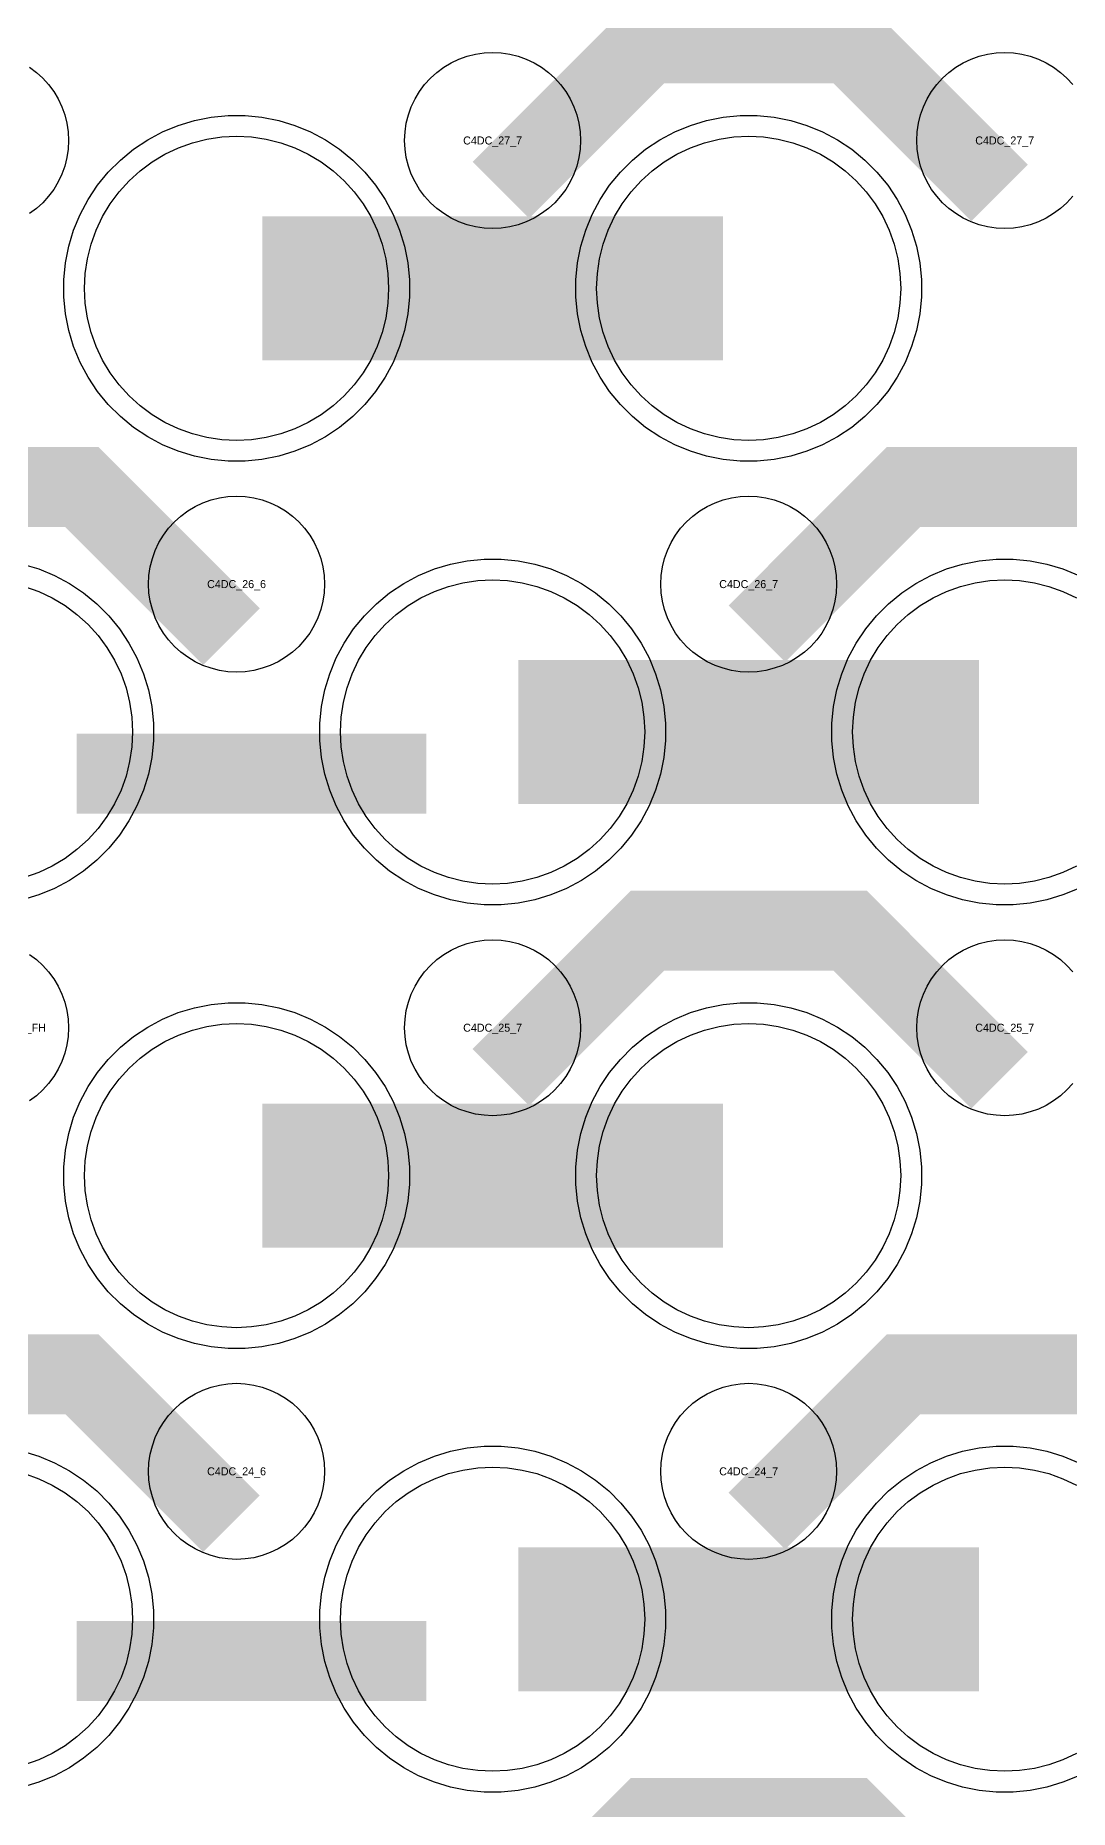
# Model space of a CAD drawing. Extents: x -11880 to 11880, y -14992 to 14992.
# Drawn here: x -9903 to -9580, y -11573 to -11019 of the extents above; entities that cross this region are included whole.
import ezdxf
from ezdxf.enums import TextEntityAlignment as Align

# ---------------------------------------------------------------- set-up
doc = ezdxf.new("R2010")
doc.units = 0
doc.header["$MEASUREMENT"] = 0
for name, color, linetype in [('GDS_775_DT_237', 138, 'CONTINUOUS'), ('RDL1_FS', 34, 'CONTINUOUS'), ('RDL_BS', 160, 'CONTINUOUS')]:
    doc.layers.add(name, color=color, linetype=linetype)

msp = doc.modelspace()

# ---------------------------------------------------------------- linework, layer by layer
at = {"layer": 'RDL1_FS'}
for points in [[(-9840, -11145.844), (-9844.657, -11145.615), (-9849.268, -11144.931), (-9853.791, -11143.799), (-9858.181, -11142.227), (-9862.395, -11140.235), (-9866.395, -11137.837), (-9870.14, -11135.059), (-9873.594, -11131.929), (-9876.724, -11128.475), (-9879.502, -11124.73), (-9881.9, -11120.73), (-9883.892, -11116.516), (-9885.464, -11112.126), (-9886.596, -11107.603), (-9887.28, -11102.992), (-9887.509, -11098.335), (-9887.28, -11093.678), (-9886.596, -11089.067), (-9885.464, -11084.544), (-9883.892, -11080.154), (-9881.9, -11075.94), (-9879.502, -11071.94), (-9876.724, -11068.195), (-9873.594, -11064.741), (-9870.14, -11061.611), (-9866.395, -11058.833), (-9862.395, -11056.435), (-9858.181, -11054.443), (-9853.791, -11052.871), (-9849.268, -11051.739), (-9844.657, -11051.055), (-9840, -11050.826), (-9835.343, -11051.055), (-9830.732, -11051.739), (-9826.209, -11052.871), (-9821.819, -11054.443), (-9817.605, -11056.435), (-9813.605, -11058.833), (-9809.86, -11061.611), (-9806.406, -11064.741), (-9803.276, -11068.195), (-9800.498, -11071.94), (-9798.1, -11075.94), (-9796.108, -11080.154), (-9794.536, -11084.544), (-9793.404, -11089.067), (-9792.72, -11093.678), (-9792.491, -11098.335), (-9792.72, -11102.992), (-9793.404, -11107.603), (-9794.536, -11112.126), (-9796.108, -11116.516), (-9798.1, -11120.73), (-9800.498, -11124.73), (-9803.276, -11128.475), (-9806.406, -11131.929), (-9809.86, -11135.059), (-9813.605, -11137.837), (-9817.605, -11140.235), (-9821.819, -11142.227), (-9826.209, -11143.799), (-9830.732, -11144.931), (-9835.343, -11145.615)], [(-9680, -11145.844), (-9684.657, -11145.615), (-9689.268, -11144.931), (-9693.791, -11143.799), (-9698.181, -11142.227), (-9702.395, -11140.235), (-9706.395, -11137.837), (-9710.14, -11135.059), (-9713.594, -11131.929), (-9716.724, -11128.475), (-9719.502, -11124.73), (-9721.9, -11120.73), (-9723.892, -11116.516), (-9725.464, -11112.126), (-9726.596, -11107.603), (-9727.28, -11102.992), (-9727.509, -11098.335), (-9727.28, -11093.678), (-9726.596, -11089.067), (-9725.464, -11084.544), (-9723.892, -11080.154), (-9721.9, -11075.94), (-9719.502, -11071.94), (-9716.724, -11068.195), (-9713.594, -11064.741), (-9710.14, -11061.611), (-9706.395, -11058.833), (-9702.395, -11056.435), (-9698.181, -11054.443), (-9693.791, -11052.871), (-9689.268, -11051.739), (-9684.657, -11051.055), (-9680, -11050.826), (-9675.343, -11051.055), (-9670.732, -11051.739), (-9666.209, -11052.871), (-9661.819, -11054.443), (-9657.605, -11056.435), (-9653.605, -11058.833), (-9649.86, -11061.611), (-9646.406, -11064.741), (-9643.276, -11068.195), (-9640.498, -11071.94), (-9638.1, -11075.94), (-9636.108, -11080.154), (-9634.536, -11084.544), (-9633.404, -11089.067), (-9632.72, -11093.678), (-9632.491, -11098.335), (-9632.72, -11102.992), (-9633.404, -11107.603), (-9634.536, -11112.126), (-9636.108, -11116.516), (-9638.1, -11120.73), (-9640.498, -11124.73), (-9643.276, -11128.475), (-9646.406, -11131.929), (-9649.86, -11135.059), (-9653.605, -11137.837), (-9657.605, -11140.235), (-9661.819, -11142.227), (-9666.209, -11143.799), (-9670.732, -11144.931), (-9675.343, -11145.615)], [(-9760, -11284.409), (-9764.657, -11284.18), (-9769.268, -11283.496), (-9773.791, -11282.364), (-9778.181, -11280.792), (-9782.395, -11278.8), (-9786.395, -11276.402), (-9790.14, -11273.624), (-9793.594, -11270.494), (-9796.724, -11267.04), (-9799.502, -11263.295), (-9801.9, -11259.295), (-9803.892, -11255.081), (-9805.464, -11250.691), (-9806.596, -11246.168), (-9807.28, -11241.557), (-9807.509, -11236.9), (-9807.28, -11232.243), (-9806.596, -11227.632), (-9805.464, -11223.109), (-9803.892, -11218.719), (-9801.9, -11214.505), (-9799.502, -11210.505), (-9796.724, -11206.76), (-9793.594, -11203.306), (-9790.14, -11200.176), (-9786.395, -11197.398), (-9782.395, -11195), (-9778.181, -11193.008), (-9773.791, -11191.436), (-9769.268, -11190.304), (-9764.657, -11189.62), (-9760, -11189.391), (-9755.343, -11189.62), (-9750.732, -11190.304), (-9746.209, -11191.436), (-9741.819, -11193.008), (-9737.605, -11195), (-9733.605, -11197.398), (-9729.86, -11200.176), (-9726.406, -11203.306), (-9723.276, -11206.76), (-9720.498, -11210.505), (-9718.1, -11214.505), (-9716.108, -11218.719), (-9714.536, -11223.109), (-9713.404, -11227.632), (-9712.72, -11232.243), (-9712.491, -11236.9), (-9712.72, -11241.557), (-9713.404, -11246.168), (-9714.536, -11250.691), (-9716.108, -11255.081), (-9718.1, -11259.295), (-9720.498, -11263.295), (-9723.276, -11267.04), (-9726.406, -11270.494), (-9729.86, -11273.624), (-9733.605, -11276.402), (-9737.605, -11278.8), (-9741.819, -11280.792), (-9746.209, -11282.364), (-9750.732, -11283.496), (-9755.343, -11284.18)], [(-9840, -11422.969), (-9844.657, -11422.74), (-9849.268, -11422.056), (-9853.791, -11420.924), (-9858.181, -11419.352), (-9862.395, -11417.36), (-9866.395, -11414.962), (-9870.14, -11412.184), (-9873.594, -11409.054), (-9876.724, -11405.6), (-9879.502, -11401.855), (-9881.9, -11397.855), (-9883.892, -11393.641), (-9885.464, -11389.251), (-9886.596, -11384.728), (-9887.28, -11380.117), (-9887.509, -11375.46), (-9887.28, -11370.803), (-9886.596, -11366.192), (-9885.464, -11361.669), (-9883.892, -11357.279), (-9881.9, -11353.065), (-9879.502, -11349.065), (-9876.724, -11345.32), (-9873.594, -11341.866), (-9870.14, -11338.736), (-9866.395, -11335.958), (-9862.395, -11333.56), (-9858.181, -11331.568), (-9853.791, -11329.996), (-9849.268, -11328.864), (-9844.657, -11328.18), (-9840, -11327.951), (-9835.343, -11328.18), (-9830.732, -11328.864), (-9826.209, -11329.996), (-9821.819, -11331.568), (-9817.605, -11333.56), (-9813.605, -11335.958), (-9809.86, -11338.736), (-9806.406, -11341.866), (-9803.276, -11345.32), (-9800.498, -11349.065), (-9798.1, -11353.065), (-9796.108, -11357.279), (-9794.536, -11361.669), (-9793.404, -11366.192), (-9792.72, -11370.803), (-9792.491, -11375.46), (-9792.72, -11380.117), (-9793.404, -11384.728), (-9794.536, -11389.251), (-9796.108, -11393.641), (-9798.1, -11397.855), (-9800.498, -11401.855), (-9803.276, -11405.6), (-9806.406, -11409.054), (-9809.86, -11412.184), (-9813.605, -11414.962), (-9817.605, -11417.36), (-9821.819, -11419.352), (-9826.209, -11420.924), (-9830.732, -11422.056), (-9835.343, -11422.74)], [(-9680, -11422.969), (-9684.657, -11422.74), (-9689.268, -11422.056), (-9693.791, -11420.924), (-9698.181, -11419.352), (-9702.395, -11417.36), (-9706.395, -11414.962), (-9710.14, -11412.184), (-9713.594, -11409.054), (-9716.724, -11405.6), (-9719.502, -11401.855), (-9721.9, -11397.855), (-9723.892, -11393.641), (-9725.464, -11389.251), (-9726.596, -11384.728), (-9727.28, -11380.117), (-9727.509, -11375.46), (-9727.28, -11370.803), (-9726.596, -11366.192), (-9725.464, -11361.669), (-9723.892, -11357.279), (-9721.9, -11353.065), (-9719.502, -11349.065), (-9716.724, -11345.32), (-9713.594, -11341.866), (-9710.14, -11338.736), (-9706.395, -11335.958), (-9702.395, -11333.56), (-9698.181, -11331.568), (-9693.791, -11329.996), (-9689.268, -11328.864), (-9684.657, -11328.18), (-9680, -11327.951), (-9675.343, -11328.18), (-9670.732, -11328.864), (-9666.209, -11329.996), (-9661.819, -11331.568), (-9657.605, -11333.56), (-9653.605, -11335.958), (-9649.86, -11338.736), (-9646.406, -11341.866), (-9643.276, -11345.32), (-9640.498, -11349.065), (-9638.1, -11353.065), (-9636.108, -11357.279), (-9634.536, -11361.669), (-9633.404, -11366.192), (-9632.72, -11370.803), (-9632.491, -11375.46), (-9632.72, -11380.117), (-9633.404, -11384.728), (-9634.536, -11389.251), (-9636.108, -11393.641), (-9638.1, -11397.855), (-9640.498, -11401.855), (-9643.276, -11405.6), (-9646.406, -11409.054), (-9649.86, -11412.184), (-9653.605, -11414.962), (-9657.605, -11417.36), (-9661.819, -11419.352), (-9666.209, -11420.924), (-9670.732, -11422.056), (-9675.343, -11422.74)], [(-9760, -11561.534), (-9764.657, -11561.305), (-9769.268, -11560.621), (-9773.791, -11559.489), (-9778.181, -11557.917), (-9782.395, -11555.925), (-9786.395, -11553.527), (-9790.14, -11550.749), (-9793.594, -11547.619), (-9796.724, -11544.165), (-9799.502, -11540.42), (-9801.9, -11536.42), (-9803.892, -11532.206), (-9805.464, -11527.816), (-9806.596, -11523.293), (-9807.28, -11518.682), (-9807.509, -11514.025), (-9807.28, -11509.368), (-9806.596, -11504.757), (-9805.464, -11500.234), (-9803.892, -11495.844), (-9801.9, -11491.63), (-9799.502, -11487.63), (-9796.724, -11483.885), (-9793.594, -11480.431), (-9790.14, -11477.301), (-9786.395, -11474.523), (-9782.395, -11472.125), (-9778.181, -11470.133), (-9773.791, -11468.561), (-9769.268, -11467.429), (-9764.657, -11466.745), (-9760, -11466.516), (-9755.343, -11466.745), (-9750.732, -11467.429), (-9746.209, -11468.561), (-9741.819, -11470.133), (-9737.605, -11472.125), (-9733.605, -11474.523), (-9729.86, -11477.301), (-9726.406, -11480.431), (-9723.276, -11483.885), (-9720.498, -11487.63), (-9718.1, -11491.63), (-9716.108, -11495.844), (-9714.536, -11500.234), (-9713.404, -11504.757), (-9712.72, -11509.368), (-9712.491, -11514.025), (-9712.72, -11518.682), (-9713.404, -11523.293), (-9714.536, -11527.816), (-9716.108, -11532.206), (-9718.1, -11536.42), (-9720.498, -11540.42), (-9723.276, -11544.165), (-9726.406, -11547.619), (-9729.86, -11550.749), (-9733.605, -11553.527), (-9737.605, -11555.925), (-9741.819, -11557.917), (-9746.209, -11559.489), (-9750.732, -11560.621), (-9755.343, -11561.305)]]:
    msp.add_lwpolyline(points, close=True, dxfattribs=at)
for points in [[(-9831.998, -11098.335, 45, 45, 0), (-9759.998, -11098.335, 45, 45, 0)], [(-9759.998, -11098.335, 45, 45, 0), (-9687.998, -11098.335, 45, 45, 0)], [(-9751.998, -11236.9, 45, 45, 0), (-9679.998, -11236.9, 45, 45, 0)], [(-9679.998, -11236.9, 45, 45, 0), (-9607.998, -11236.9, 45, 45, 0)], [(-9831.998, -11375.46, 45, 45, 0), (-9759.998, -11375.46, 45, 45, 0)], [(-9759.998, -11375.46, 45, 45, 0), (-9687.998, -11375.46, 45, 45, 0)], [(-9751.998, -11514.025, 45, 45, 0), (-9679.998, -11514.025, 45, 45, 0)], [(-9679.998, -11514.025, 45, 45, 0), (-9607.998, -11514.025, 45, 45, 0)]]:
    msp.add_lwpolyline(points, format="xyseb", dxfattribs=at)
for points in [[(-9906.209, -11191.436), (-9901.819, -11193.008), (-9897.605, -11195), (-9893.605, -11197.398), (-9889.86, -11200.176), (-9886.406, -11203.306), (-9883.276, -11206.76), (-9880.498, -11210.505), (-9878.1, -11214.505), (-9876.108, -11218.719), (-9874.536, -11223.109), (-9873.404, -11227.632), (-9872.72, -11232.243), (-9872.491, -11236.9), (-9872.72, -11241.557), (-9873.404, -11246.168), (-9874.536, -11250.691), (-9876.108, -11255.081), (-9878.1, -11259.295), (-9880.498, -11263.295), (-9883.276, -11267.04), (-9886.406, -11270.494), (-9889.86, -11273.624), (-9893.605, -11276.402), (-9897.605, -11278.8), (-9901.819, -11280.792), (-9906.209, -11282.364)], [(-9577.605, -11278.8), (-9581.819, -11280.792), (-9586.209, -11282.364), (-9590.732, -11283.496), (-9595.343, -11284.18), (-9600, -11284.409), (-9604.657, -11284.18), (-9609.268, -11283.496), (-9613.791, -11282.364), (-9618.181, -11280.792), (-9622.395, -11278.8), (-9626.395, -11276.402), (-9630.14, -11273.624), (-9633.594, -11270.494), (-9636.724, -11267.04), (-9639.502, -11263.295), (-9641.9, -11259.295), (-9643.892, -11255.081), (-9645.464, -11250.691), (-9646.596, -11246.168), (-9647.28, -11241.557), (-9647.509, -11236.9), (-9647.28, -11232.243), (-9646.596, -11227.632), (-9645.464, -11223.109), (-9643.892, -11218.719), (-9641.9, -11214.505), (-9639.502, -11210.505), (-9636.724, -11206.76), (-9633.594, -11203.306), (-9630.14, -11200.176), (-9626.395, -11197.398), (-9622.395, -11195), (-9618.181, -11193.008), (-9613.791, -11191.436), (-9609.268, -11190.304), (-9604.657, -11189.62), (-9600, -11189.391), (-9595.343, -11189.62), (-9590.732, -11190.304), (-9586.209, -11191.436), (-9581.819, -11193.008), (-9577.605, -11195)], [(-9906.209, -11468.561), (-9901.819, -11470.133), (-9897.605, -11472.125), (-9893.605, -11474.523), (-9889.86, -11477.301), (-9886.406, -11480.431), (-9883.276, -11483.885), (-9880.498, -11487.63), (-9878.1, -11491.63), (-9876.108, -11495.844), (-9874.536, -11500.234), (-9873.404, -11504.757), (-9872.72, -11509.368), (-9872.491, -11514.025), (-9872.72, -11518.682), (-9873.404, -11523.293), (-9874.536, -11527.816), (-9876.108, -11532.206), (-9878.1, -11536.42), (-9880.498, -11540.42), (-9883.276, -11544.165), (-9886.406, -11547.619), (-9889.86, -11550.749), (-9893.605, -11553.527), (-9897.605, -11555.925), (-9901.819, -11557.917), (-9906.209, -11559.489)], [(-9577.605, -11555.925), (-9581.819, -11557.917), (-9586.209, -11559.489), (-9590.732, -11560.621), (-9595.343, -11561.305), (-9600, -11561.534), (-9604.657, -11561.305), (-9609.268, -11560.621), (-9613.791, -11559.489), (-9618.181, -11557.917), (-9622.395, -11555.925), (-9626.395, -11553.527), (-9630.14, -11550.749), (-9633.594, -11547.619), (-9636.724, -11544.165), (-9639.502, -11540.42), (-9641.9, -11536.42), (-9643.892, -11532.206), (-9645.464, -11527.816), (-9646.596, -11523.293), (-9647.28, -11518.682), (-9647.509, -11514.025), (-9647.28, -11509.368), (-9646.596, -11504.757), (-9645.464, -11500.234), (-9643.892, -11495.844), (-9641.9, -11491.63), (-9639.502, -11487.63), (-9636.724, -11483.885), (-9633.594, -11480.431), (-9630.14, -11477.301), (-9626.395, -11474.523), (-9622.395, -11472.125), (-9618.181, -11470.133), (-9613.791, -11468.561), (-9609.268, -11467.429), (-9604.657, -11466.745), (-9600, -11466.516), (-9595.343, -11466.745), (-9590.732, -11467.429), (-9586.209, -11468.561), (-9581.819, -11470.133), (-9577.605, -11472.125)]]:
    msp.add_lwpolyline(points, dxfattribs=at)
at = {"layer": 'RDL_BS'}
for points in [[(-9757.438, -11067.649, 25, 25, 0), (-9711.623, -11021.834, 25, 25, 0), (-9678.07, -11021.834, 25, 25, 0)], [(-9601.599, -11068.548, 25, 25, 0), (-9648.313, -11021.834, 25, 25, 0), (-9678.071, -11021.834, 25, 25, 0)], [(-9841.599, -11207.113, 25, 25, 0), (-9888.313, -11160.399, 25, 25, 0), (-9918.071, -11160.399, 25, 25, 0)], [(-9677.438, -11206.214, 25, 25, 0), (-9631.623, -11160.399, 25, 25, 0), (-9598.07, -11160.399, 25, 25, 0)], [(-9521.599, -11207.113, 25, 25, 0), (-9568.313, -11160.399, 25, 25, 0), (-9598.071, -11160.399, 25, 25, 0)], [(-9889.984, -11249.913, 25, 25, 0), (-9780.719, -11249.913, 25, 25, 0)], [(-9757.438, -11344.774, 25, 25, 0), (-9711.623, -11298.959, 25, 25, 0), (-9678.07, -11298.959, 25, 25, 0)], [(-9601.599, -11345.673, 25, 25, 0), (-9648.313, -11298.959, 25, 25, 0), (-9678.071, -11298.959, 25, 25, 0)], [(-9841.599, -11484.238, 25, 25, 0), (-9888.313, -11437.524, 25, 25, 0), (-9918.071, -11437.524, 25, 25, 0)], [(-9677.438, -11483.339, 25, 25, 0), (-9631.623, -11437.524, 25, 25, 0), (-9598.07, -11437.524, 25, 25, 0)], [(-9521.599, -11484.238, 25, 25, 0), (-9568.313, -11437.524, 25, 25, 0), (-9598.071, -11437.524, 25, 25, 0)], [(-9889.984, -11527.038, 25, 25, 0), (-9780.719, -11527.038, 25, 25, 0)], [(-9757.438, -11621.904, 25, 25, 0), (-9711.623, -11576.089, 25, 25, 0), (-9678.07, -11576.089, 25, 25, 0)], [(-9601.599, -11622.803, 25, 25, 0), (-9648.313, -11576.089, 25, 25, 0), (-9678.071, -11576.089, 25, 25, 0)]]:
    msp.add_lwpolyline(points, format="xyseb", dxfattribs=at)
for points in [[(-9760, -11079.641), (-9762.693, -11079.509), (-9765.365, -11079.113), (-9767.984, -11078.456), (-9770.519, -11077.549), (-9772.956, -11076.397), (-9775.28, -11075.004), (-9777.443, -11073.401), (-9779.442, -11071.589), (-9781.254, -11069.59), (-9782.857, -11067.427), (-9784.25, -11065.103), (-9785.402, -11062.666), (-9786.309, -11060.131), (-9786.966, -11057.512), (-9787.362, -11054.84), (-9787.494, -11052.147), (-9787.362, -11049.454), (-9786.966, -11046.782), (-9786.309, -11044.163), (-9785.402, -11041.628), (-9784.25, -11039.191), (-9782.857, -11036.867), (-9781.254, -11034.704), (-9779.442, -11032.705), (-9777.443, -11030.893), (-9775.28, -11029.29), (-9772.956, -11027.897), (-9770.519, -11026.745), (-9767.984, -11025.838), (-9765.365, -11025.181), (-9762.693, -11024.785), (-9760, -11024.653), (-9757.307, -11024.785), (-9754.635, -11025.181), (-9752.016, -11025.838), (-9749.481, -11026.745), (-9747.044, -11027.897), (-9744.72, -11029.29), (-9742.557, -11030.893), (-9740.558, -11032.705), (-9738.746, -11034.704), (-9737.143, -11036.867), (-9735.75, -11039.191), (-9734.598, -11041.628), (-9733.691, -11044.163), (-9733.034, -11046.782), (-9732.638, -11049.454), (-9732.506, -11052.147), (-9732.638, -11054.84), (-9733.034, -11057.512), (-9733.691, -11060.131), (-9734.598, -11062.666), (-9735.75, -11065.103), (-9737.143, -11067.427), (-9738.746, -11069.59), (-9740.558, -11071.589), (-9742.557, -11073.401), (-9744.72, -11075.004), (-9747.044, -11076.397), (-9749.481, -11077.549), (-9752.016, -11078.456), (-9754.635, -11079.113), (-9757.307, -11079.509)], [(-9842.644, -11152.335), (-9847.938, -11151.818), (-9853.165, -11150.772), (-9858.205, -11149.241), (-9863.115, -11147.21), (-9867.777, -11144.718), (-9872.191, -11141.771), (-9876.292, -11138.409), (-9880.074, -11134.627), (-9883.436, -11130.526), (-9886.383, -11126.112), (-9888.875, -11121.45), (-9890.906, -11116.54), (-9892.437, -11111.5), (-9893.483, -11106.273), (-9894, -11100.979), (-9894, -11095.691), (-9893.483, -11090.397), (-9892.437, -11085.17), (-9890.906, -11080.13), (-9888.875, -11075.22), (-9886.383, -11070.558), (-9883.436, -11066.144), (-9880.074, -11062.043), (-9876.292, -11058.261), (-9872.191, -11054.899), (-9867.777, -11051.952), (-9863.115, -11049.46), (-9858.205, -11047.429), (-9853.165, -11045.898), (-9847.938, -11044.852), (-9842.644, -11044.335), (-9837.356, -11044.335), (-9832.062, -11044.852), (-9826.835, -11045.898), (-9821.795, -11047.429), (-9816.885, -11049.46), (-9812.223, -11051.952), (-9807.809, -11054.899), (-9803.708, -11058.261), (-9799.926, -11062.043), (-9796.564, -11066.144), (-9793.617, -11070.558), (-9791.125, -11075.22), (-9789.094, -11080.13), (-9787.563, -11085.17), (-9786.517, -11090.397), (-9786, -11095.691), (-9786, -11100.979), (-9786.517, -11106.273), (-9787.563, -11111.5), (-9789.094, -11116.54), (-9791.125, -11121.45), (-9793.617, -11126.112), (-9796.564, -11130.526), (-9799.926, -11134.627), (-9803.708, -11138.409), (-9807.809, -11141.771), (-9812.223, -11144.718), (-9816.885, -11147.21), (-9821.795, -11149.241), (-9826.835, -11150.772), (-9832.062, -11151.818), (-9837.356, -11152.335)], [(-9682.644, -11152.335), (-9687.938, -11151.818), (-9693.165, -11150.772), (-9698.205, -11149.241), (-9703.115, -11147.21), (-9707.777, -11144.718), (-9712.191, -11141.771), (-9716.292, -11138.409), (-9720.074, -11134.627), (-9723.436, -11130.526), (-9726.383, -11126.112), (-9728.875, -11121.45), (-9730.906, -11116.54), (-9732.437, -11111.5), (-9733.483, -11106.273), (-9734, -11100.979), (-9734, -11095.691), (-9733.483, -11090.397), (-9732.437, -11085.17), (-9730.906, -11080.13), (-9728.875, -11075.22), (-9726.383, -11070.558), (-9723.436, -11066.144), (-9720.074, -11062.043), (-9716.292, -11058.261), (-9712.191, -11054.899), (-9707.777, -11051.952), (-9703.115, -11049.46), (-9698.205, -11047.429), (-9693.165, -11045.898), (-9687.938, -11044.852), (-9682.644, -11044.335), (-9677.356, -11044.335), (-9672.062, -11044.852), (-9666.835, -11045.898), (-9661.795, -11047.429), (-9656.885, -11049.46), (-9652.223, -11051.952), (-9647.809, -11054.899), (-9643.708, -11058.261), (-9639.926, -11062.043), (-9636.564, -11066.144), (-9633.617, -11070.558), (-9631.125, -11075.22), (-9629.094, -11080.13), (-9627.563, -11085.17), (-9626.517, -11090.397), (-9626, -11095.691), (-9626, -11100.979), (-9626.517, -11106.273), (-9627.563, -11111.5), (-9629.094, -11116.54), (-9631.125, -11121.45), (-9633.617, -11126.112), (-9636.564, -11130.526), (-9639.926, -11134.627), (-9643.708, -11138.409), (-9647.809, -11141.771), (-9652.223, -11144.718), (-9656.885, -11147.21), (-9661.795, -11149.241), (-9666.835, -11150.772), (-9672.062, -11151.818), (-9677.356, -11152.335)], [(-9840, -11218.206), (-9842.693, -11218.074), (-9845.365, -11217.678), (-9847.984, -11217.021), (-9850.519, -11216.114), (-9852.956, -11214.962), (-9855.28, -11213.569), (-9857.443, -11211.966), (-9859.442, -11210.154), (-9861.254, -11208.155), (-9862.857, -11205.992), (-9864.25, -11203.668), (-9865.402, -11201.231), (-9866.309, -11198.696), (-9866.966, -11196.077), (-9867.362, -11193.405), (-9867.494, -11190.712), (-9867.362, -11188.019), (-9866.966, -11185.347), (-9866.309, -11182.728), (-9865.402, -11180.193), (-9864.25, -11177.756), (-9862.857, -11175.432), (-9861.254, -11173.269), (-9859.442, -11171.27), (-9857.443, -11169.458), (-9855.28, -11167.855), (-9852.956, -11166.462), (-9850.519, -11165.31), (-9847.984, -11164.403), (-9845.365, -11163.746), (-9842.693, -11163.35), (-9840, -11163.218), (-9837.307, -11163.35), (-9834.635, -11163.746), (-9832.016, -11164.403), (-9829.481, -11165.31), (-9827.044, -11166.462), (-9824.72, -11167.855), (-9822.557, -11169.458), (-9820.558, -11171.27), (-9818.746, -11173.269), (-9817.143, -11175.432), (-9815.75, -11177.756), (-9814.598, -11180.193), (-9813.691, -11182.728), (-9813.034, -11185.347), (-9812.638, -11188.019), (-9812.506, -11190.712), (-9812.638, -11193.405), (-9813.034, -11196.077), (-9813.691, -11198.696), (-9814.598, -11201.231), (-9815.75, -11203.668), (-9817.143, -11205.992), (-9818.746, -11208.155), (-9820.558, -11210.154), (-9822.557, -11211.966), (-9824.72, -11213.569), (-9827.044, -11214.962), (-9829.481, -11216.114), (-9832.016, -11217.021), (-9834.635, -11217.678), (-9837.307, -11218.074)], [(-9680, -11218.206), (-9682.693, -11218.074), (-9685.365, -11217.678), (-9687.984, -11217.021), (-9690.519, -11216.114), (-9692.956, -11214.962), (-9695.28, -11213.569), (-9697.443, -11211.966), (-9699.442, -11210.154), (-9701.254, -11208.155), (-9702.857, -11205.992), (-9704.25, -11203.668), (-9705.402, -11201.231), (-9706.309, -11198.696), (-9706.966, -11196.077), (-9707.362, -11193.405), (-9707.494, -11190.712), (-9707.362, -11188.019), (-9706.966, -11185.347), (-9706.309, -11182.728), (-9705.402, -11180.193), (-9704.25, -11177.756), (-9702.857, -11175.432), (-9701.254, -11173.269), (-9699.442, -11171.27), (-9697.443, -11169.458), (-9695.28, -11167.855), (-9692.956, -11166.462), (-9690.519, -11165.31), (-9687.984, -11164.403), (-9685.365, -11163.746), (-9682.693, -11163.35), (-9680, -11163.218), (-9677.307, -11163.35), (-9674.635, -11163.746), (-9672.016, -11164.403), (-9669.481, -11165.31), (-9667.044, -11166.462), (-9664.72, -11167.855), (-9662.557, -11169.458), (-9660.558, -11171.27), (-9658.746, -11173.269), (-9657.143, -11175.432), (-9655.75, -11177.756), (-9654.598, -11180.193), (-9653.691, -11182.728), (-9653.034, -11185.347), (-9652.638, -11188.019), (-9652.506, -11190.712), (-9652.638, -11193.405), (-9653.034, -11196.077), (-9653.691, -11198.696), (-9654.598, -11201.231), (-9655.75, -11203.668), (-9657.143, -11205.992), (-9658.746, -11208.155), (-9660.558, -11210.154), (-9662.557, -11211.966), (-9664.72, -11213.569), (-9667.044, -11214.962), (-9669.481, -11216.114), (-9672.016, -11217.021), (-9674.635, -11217.678), (-9677.307, -11218.074)], [(-9762.644, -11290.9), (-9767.938, -11290.383), (-9773.165, -11289.337), (-9778.205, -11287.806), (-9783.115, -11285.775), (-9787.777, -11283.283), (-9792.191, -11280.336), (-9796.292, -11276.974), (-9800.074, -11273.192), (-9803.436, -11269.091), (-9806.383, -11264.677), (-9808.875, -11260.015), (-9810.906, -11255.105), (-9812.437, -11250.065), (-9813.483, -11244.838), (-9814, -11239.544), (-9814, -11234.256), (-9813.483, -11228.962), (-9812.437, -11223.735), (-9810.906, -11218.695), (-9808.875, -11213.785), (-9806.383, -11209.123), (-9803.436, -11204.709), (-9800.074, -11200.608), (-9796.292, -11196.826), (-9792.191, -11193.464), (-9787.777, -11190.517), (-9783.115, -11188.025), (-9778.205, -11185.994), (-9773.165, -11184.463), (-9767.938, -11183.417), (-9762.644, -11182.9), (-9757.356, -11182.9), (-9752.062, -11183.417), (-9746.835, -11184.463), (-9741.795, -11185.994), (-9736.885, -11188.025), (-9732.223, -11190.517), (-9727.809, -11193.464), (-9723.708, -11196.826), (-9719.926, -11200.608), (-9716.564, -11204.709), (-9713.617, -11209.123), (-9711.125, -11213.785), (-9709.094, -11218.695), (-9707.563, -11223.735), (-9706.517, -11228.962), (-9706, -11234.256), (-9706, -11239.544), (-9706.517, -11244.838), (-9707.563, -11250.065), (-9709.094, -11255.105), (-9711.125, -11260.015), (-9713.617, -11264.677), (-9716.564, -11269.091), (-9719.926, -11273.192), (-9723.708, -11276.974), (-9727.809, -11280.336), (-9732.223, -11283.283), (-9736.885, -11285.775), (-9741.795, -11287.806), (-9746.835, -11289.337), (-9752.062, -11290.383), (-9757.356, -11290.9)], [(-9760, -11356.766), (-9762.693, -11356.634), (-9765.365, -11356.238), (-9767.984, -11355.581), (-9770.519, -11354.674), (-9772.956, -11353.522), (-9775.28, -11352.129), (-9777.443, -11350.526), (-9779.442, -11348.714), (-9781.254, -11346.715), (-9782.857, -11344.552), (-9784.25, -11342.228), (-9785.402, -11339.791), (-9786.309, -11337.256), (-9786.966, -11334.637), (-9787.362, -11331.965), (-9787.494, -11329.272), (-9787.362, -11326.579), (-9786.966, -11323.907), (-9786.309, -11321.288), (-9785.402, -11318.753), (-9784.25, -11316.316), (-9782.857, -11313.992), (-9781.254, -11311.829), (-9779.442, -11309.83), (-9777.443, -11308.018), (-9775.28, -11306.415), (-9772.956, -11305.022), (-9770.519, -11303.87), (-9767.984, -11302.963), (-9765.365, -11302.306), (-9762.693, -11301.91), (-9760, -11301.778), (-9757.307, -11301.91), (-9754.635, -11302.306), (-9752.016, -11302.963), (-9749.481, -11303.87), (-9747.044, -11305.022), (-9744.72, -11306.415), (-9742.557, -11308.018), (-9740.558, -11309.83), (-9738.746, -11311.829), (-9737.143, -11313.992), (-9735.75, -11316.316), (-9734.598, -11318.753), (-9733.691, -11321.288), (-9733.034, -11323.907), (-9732.638, -11326.579), (-9732.506, -11329.272), (-9732.638, -11331.965), (-9733.034, -11334.637), (-9733.691, -11337.256), (-9734.598, -11339.791), (-9735.75, -11342.228), (-9737.143, -11344.552), (-9738.746, -11346.715), (-9740.558, -11348.714), (-9742.557, -11350.526), (-9744.72, -11352.129), (-9747.044, -11353.522), (-9749.481, -11354.674), (-9752.016, -11355.581), (-9754.635, -11356.238), (-9757.307, -11356.634)], [(-9842.644, -11429.46), (-9847.938, -11428.943), (-9853.165, -11427.897), (-9858.205, -11426.366), (-9863.115, -11424.335), (-9867.777, -11421.843), (-9872.191, -11418.896), (-9876.292, -11415.534), (-9880.074, -11411.752), (-9883.436, -11407.651), (-9886.383, -11403.237), (-9888.875, -11398.575), (-9890.906, -11393.665), (-9892.437, -11388.625), (-9893.483, -11383.398), (-9894, -11378.104), (-9894, -11372.816), (-9893.483, -11367.522), (-9892.437, -11362.295), (-9890.906, -11357.255), (-9888.875, -11352.345), (-9886.383, -11347.683), (-9883.436, -11343.269), (-9880.074, -11339.168), (-9876.292, -11335.386), (-9872.191, -11332.024), (-9867.777, -11329.077), (-9863.115, -11326.585), (-9858.205, -11324.554), (-9853.165, -11323.023), (-9847.938, -11321.977), (-9842.644, -11321.46), (-9837.356, -11321.46), (-9832.062, -11321.977), (-9826.835, -11323.023), (-9821.795, -11324.554), (-9816.885, -11326.585), (-9812.223, -11329.077), (-9807.809, -11332.024), (-9803.708, -11335.386), (-9799.926, -11339.168), (-9796.564, -11343.269), (-9793.617, -11347.683), (-9791.125, -11352.345), (-9789.094, -11357.255), (-9787.563, -11362.295), (-9786.517, -11367.522), (-9786, -11372.816), (-9786, -11378.104), (-9786.517, -11383.398), (-9787.563, -11388.625), (-9789.094, -11393.665), (-9791.125, -11398.575), (-9793.617, -11403.237), (-9796.564, -11407.651), (-9799.926, -11411.752), (-9803.708, -11415.534), (-9807.809, -11418.896), (-9812.223, -11421.843), (-9816.885, -11424.335), (-9821.795, -11426.366), (-9826.835, -11427.897), (-9832.062, -11428.943), (-9837.356, -11429.46)], [(-9682.644, -11429.46), (-9687.938, -11428.943), (-9693.165, -11427.897), (-9698.205, -11426.366), (-9703.115, -11424.335), (-9707.777, -11421.843), (-9712.191, -11418.896), (-9716.292, -11415.534), (-9720.074, -11411.752), (-9723.436, -11407.651), (-9726.383, -11403.237), (-9728.875, -11398.575), (-9730.906, -11393.665), (-9732.437, -11388.625), (-9733.483, -11383.398), (-9734, -11378.104), (-9734, -11372.816), (-9733.483, -11367.522), (-9732.437, -11362.295), (-9730.906, -11357.255), (-9728.875, -11352.345), (-9726.383, -11347.683), (-9723.436, -11343.269), (-9720.074, -11339.168), (-9716.292, -11335.386), (-9712.191, -11332.024), (-9707.777, -11329.077), (-9703.115, -11326.585), (-9698.205, -11324.554), (-9693.165, -11323.023), (-9687.938, -11321.977), (-9682.644, -11321.46), (-9677.356, -11321.46), (-9672.062, -11321.977), (-9666.835, -11323.023), (-9661.795, -11324.554), (-9656.885, -11326.585), (-9652.223, -11329.077), (-9647.809, -11332.024), (-9643.708, -11335.386), (-9639.926, -11339.168), (-9636.564, -11343.269), (-9633.617, -11347.683), (-9631.125, -11352.345), (-9629.094, -11357.255), (-9627.563, -11362.295), (-9626.517, -11367.522), (-9626, -11372.816), (-9626, -11378.104), (-9626.517, -11383.398), (-9627.563, -11388.625), (-9629.094, -11393.665), (-9631.125, -11398.575), (-9633.617, -11403.237), (-9636.564, -11407.651), (-9639.926, -11411.752), (-9643.708, -11415.534), (-9647.809, -11418.896), (-9652.223, -11421.843), (-9656.885, -11424.335), (-9661.795, -11426.366), (-9666.835, -11427.897), (-9672.062, -11428.943), (-9677.356, -11429.46)], [(-9840, -11495.331), (-9842.693, -11495.199), (-9845.365, -11494.803), (-9847.984, -11494.146), (-9850.519, -11493.239), (-9852.956, -11492.087), (-9855.28, -11490.694), (-9857.443, -11489.091), (-9859.442, -11487.279), (-9861.254, -11485.28), (-9862.857, -11483.117), (-9864.25, -11480.793), (-9865.402, -11478.356), (-9866.309, -11475.821), (-9866.966, -11473.202), (-9867.362, -11470.53), (-9867.494, -11467.837), (-9867.362, -11465.144), (-9866.966, -11462.472), (-9866.309, -11459.853), (-9865.402, -11457.318), (-9864.25, -11454.881), (-9862.857, -11452.557), (-9861.254, -11450.394), (-9859.442, -11448.395), (-9857.443, -11446.583), (-9855.28, -11444.98), (-9852.956, -11443.587), (-9850.519, -11442.435), (-9847.984, -11441.528), (-9845.365, -11440.871), (-9842.693, -11440.475), (-9840, -11440.343), (-9837.307, -11440.475), (-9834.635, -11440.871), (-9832.016, -11441.528), (-9829.481, -11442.435), (-9827.044, -11443.587), (-9824.72, -11444.98), (-9822.557, -11446.583), (-9820.558, -11448.395), (-9818.746, -11450.394), (-9817.143, -11452.557), (-9815.75, -11454.881), (-9814.598, -11457.318), (-9813.691, -11459.853), (-9813.034, -11462.472), (-9812.638, -11465.144), (-9812.506, -11467.837), (-9812.638, -11470.53), (-9813.034, -11473.202), (-9813.691, -11475.821), (-9814.598, -11478.356), (-9815.75, -11480.793), (-9817.143, -11483.117), (-9818.746, -11485.28), (-9820.558, -11487.279), (-9822.557, -11489.091), (-9824.72, -11490.694), (-9827.044, -11492.087), (-9829.481, -11493.239), (-9832.016, -11494.146), (-9834.635, -11494.803), (-9837.307, -11495.199)], [(-9680, -11495.331), (-9682.693, -11495.199), (-9685.365, -11494.803), (-9687.984, -11494.146), (-9690.519, -11493.239), (-9692.956, -11492.087), (-9695.28, -11490.694), (-9697.443, -11489.091), (-9699.442, -11487.279), (-9701.254, -11485.28), (-9702.857, -11483.117), (-9704.25, -11480.793), (-9705.402, -11478.356), (-9706.309, -11475.821), (-9706.966, -11473.202), (-9707.362, -11470.53), (-9707.494, -11467.837), (-9707.362, -11465.144), (-9706.966, -11462.472), (-9706.309, -11459.853), (-9705.402, -11457.318), (-9704.25, -11454.881), (-9702.857, -11452.557), (-9701.254, -11450.394), (-9699.442, -11448.395), (-9697.443, -11446.583), (-9695.28, -11444.98), (-9692.956, -11443.587), (-9690.519, -11442.435), (-9687.984, -11441.528), (-9685.365, -11440.871), (-9682.693, -11440.475), (-9680, -11440.343), (-9677.307, -11440.475), (-9674.635, -11440.871), (-9672.016, -11441.528), (-9669.481, -11442.435), (-9667.044, -11443.587), (-9664.72, -11444.98), (-9662.557, -11446.583), (-9660.558, -11448.395), (-9658.746, -11450.394), (-9657.143, -11452.557), (-9655.75, -11454.881), (-9654.598, -11457.318), (-9653.691, -11459.853), (-9653.034, -11462.472), (-9652.638, -11465.144), (-9652.506, -11467.837), (-9652.638, -11470.53), (-9653.034, -11473.202), (-9653.691, -11475.821), (-9654.598, -11478.356), (-9655.75, -11480.793), (-9657.143, -11483.117), (-9658.746, -11485.28), (-9660.558, -11487.279), (-9662.557, -11489.091), (-9664.72, -11490.694), (-9667.044, -11492.087), (-9669.481, -11493.239), (-9672.016, -11494.146), (-9674.635, -11494.803), (-9677.307, -11495.199)], [(-9762.644, -11568.025), (-9767.938, -11567.508), (-9773.165, -11566.462), (-9778.205, -11564.931), (-9783.115, -11562.9), (-9787.777, -11560.408), (-9792.191, -11557.461), (-9796.292, -11554.099), (-9800.074, -11550.317), (-9803.436, -11546.216), (-9806.383, -11541.802), (-9808.875, -11537.14), (-9810.906, -11532.23), (-9812.437, -11527.19), (-9813.483, -11521.963), (-9814, -11516.669), (-9814, -11511.381), (-9813.483, -11506.087), (-9812.437, -11500.86), (-9810.906, -11495.82), (-9808.875, -11490.91), (-9806.383, -11486.248), (-9803.436, -11481.834), (-9800.074, -11477.733), (-9796.292, -11473.951), (-9792.191, -11470.589), (-9787.777, -11467.642), (-9783.115, -11465.15), (-9778.205, -11463.119), (-9773.165, -11461.588), (-9767.938, -11460.542), (-9762.644, -11460.025), (-9757.356, -11460.025), (-9752.062, -11460.542), (-9746.835, -11461.588), (-9741.795, -11463.119), (-9736.885, -11465.15), (-9732.223, -11467.642), (-9727.809, -11470.589), (-9723.708, -11473.951), (-9719.926, -11477.733), (-9716.564, -11481.834), (-9713.617, -11486.248), (-9711.125, -11490.91), (-9709.094, -11495.82), (-9707.563, -11500.86), (-9706.517, -11506.087), (-9706, -11511.381), (-9706, -11516.669), (-9706.517, -11521.963), (-9707.563, -11527.19), (-9709.094, -11532.23), (-9711.125, -11537.14), (-9713.617, -11541.802), (-9716.564, -11546.216), (-9719.926, -11550.317), (-9723.708, -11554.099), (-9727.809, -11557.461), (-9732.223, -11560.408), (-9736.885, -11562.9), (-9741.795, -11564.931), (-9746.835, -11566.462), (-9752.062, -11567.508), (-9757.356, -11568.025)]]:
    msp.add_lwpolyline(points, close=True, dxfattribs=at)
for points in [[(-9578.746, -11069.59), (-9580.558, -11071.589), (-9582.557, -11073.401), (-9584.72, -11075.004), (-9587.044, -11076.397), (-9589.481, -11077.549), (-9592.016, -11078.456), (-9594.635, -11079.113), (-9597.307, -11079.509), (-9600, -11079.641), (-9602.693, -11079.509), (-9605.365, -11079.113), (-9607.984, -11078.456), (-9610.519, -11077.549), (-9612.956, -11076.397), (-9615.28, -11075.004), (-9617.443, -11073.401), (-9619.442, -11071.589), (-9621.254, -11069.59), (-9622.857, -11067.427), (-9624.25, -11065.103), (-9625.402, -11062.666), (-9626.309, -11060.131), (-9626.966, -11057.512), (-9627.362, -11054.84), (-9627.494, -11052.147), (-9627.362, -11049.454), (-9626.966, -11046.782), (-9626.309, -11044.163), (-9625.402, -11041.628), (-9624.25, -11039.191), (-9622.857, -11036.867), (-9621.254, -11034.704), (-9619.442, -11032.705), (-9617.443, -11030.893), (-9615.28, -11029.29), (-9612.956, -11027.897), (-9610.519, -11026.745), (-9607.984, -11025.838), (-9605.365, -11025.181), (-9602.693, -11024.785), (-9600, -11024.653), (-9597.307, -11024.785), (-9594.635, -11025.181), (-9592.016, -11025.838), (-9589.481, -11026.745), (-9587.044, -11027.897), (-9584.72, -11029.29), (-9582.557, -11030.893), (-9580.558, -11032.705), (-9578.746, -11034.704)], [(-9904.72, -11029.29), (-9902.557, -11030.893), (-9900.558, -11032.705), (-9898.746, -11034.704), (-9897.143, -11036.867), (-9895.75, -11039.191), (-9894.598, -11041.628), (-9893.691, -11044.163), (-9893.034, -11046.782), (-9892.638, -11049.454), (-9892.506, -11052.147), (-9892.638, -11054.84), (-9893.034, -11057.512), (-9893.691, -11060.131), (-9894.598, -11062.666), (-9895.75, -11065.103), (-9897.143, -11067.427), (-9898.746, -11069.59), (-9900.558, -11071.589), (-9902.557, -11073.401), (-9904.72, -11075.004)], [(-9906.835, -11184.463), (-9901.795, -11185.994), (-9896.885, -11188.025), (-9892.223, -11190.517), (-9887.809, -11193.464), (-9883.708, -11196.826), (-9879.926, -11200.608), (-9876.564, -11204.709), (-9873.617, -11209.123), (-9871.125, -11213.785), (-9869.094, -11218.695), (-9867.563, -11223.735), (-9866.517, -11228.962), (-9866, -11234.256), (-9866, -11239.544), (-9866.517, -11244.838), (-9867.563, -11250.065), (-9869.094, -11255.105), (-9871.125, -11260.015), (-9873.617, -11264.677), (-9876.564, -11269.091), (-9879.926, -11273.192), (-9883.708, -11276.974), (-9887.809, -11280.336), (-9892.223, -11283.283), (-9896.885, -11285.775), (-9901.795, -11287.806), (-9906.835, -11289.337)], [(-9576.885, -11285.775), (-9581.795, -11287.806), (-9586.835, -11289.337), (-9592.062, -11290.383), (-9597.356, -11290.9), (-9602.644, -11290.9), (-9607.938, -11290.383), (-9613.165, -11289.337), (-9618.205, -11287.806), (-9623.115, -11285.775), (-9627.777, -11283.283), (-9632.191, -11280.336), (-9636.292, -11276.974), (-9640.074, -11273.192), (-9643.436, -11269.091), (-9646.383, -11264.677), (-9648.875, -11260.015), (-9650.906, -11255.105), (-9652.437, -11250.065), (-9653.483, -11244.838), (-9654, -11239.544), (-9654, -11234.256), (-9653.483, -11228.962), (-9652.437, -11223.735), (-9650.906, -11218.695), (-9648.875, -11213.785), (-9646.383, -11209.123), (-9643.436, -11204.709), (-9640.074, -11200.608), (-9636.292, -11196.826), (-9632.191, -11193.464), (-9627.777, -11190.517), (-9623.115, -11188.025), (-9618.205, -11185.994), (-9613.165, -11184.463), (-9607.938, -11183.417), (-9602.644, -11182.9), (-9597.356, -11182.9), (-9592.062, -11183.417), (-9586.835, -11184.463), (-9581.795, -11185.994), (-9576.885, -11188.025)], [(-9578.746, -11346.715), (-9580.558, -11348.714), (-9582.557, -11350.526), (-9584.72, -11352.129), (-9587.044, -11353.522), (-9589.481, -11354.674), (-9592.016, -11355.581), (-9594.635, -11356.238), (-9597.307, -11356.634), (-9600, -11356.766), (-9602.693, -11356.634), (-9605.365, -11356.238), (-9607.984, -11355.581), (-9610.519, -11354.674), (-9612.956, -11353.522), (-9615.28, -11352.129), (-9617.443, -11350.526), (-9619.442, -11348.714), (-9621.254, -11346.715), (-9622.857, -11344.552), (-9624.25, -11342.228), (-9625.402, -11339.791), (-9626.309, -11337.256), (-9626.966, -11334.637), (-9627.362, -11331.965), (-9627.494, -11329.272), (-9627.362, -11326.579), (-9626.966, -11323.907), (-9626.309, -11321.288), (-9625.402, -11318.753), (-9624.25, -11316.316), (-9622.857, -11313.992), (-9621.254, -11311.829), (-9619.442, -11309.83), (-9617.443, -11308.018), (-9615.28, -11306.415), (-9612.956, -11305.022), (-9610.519, -11303.87), (-9607.984, -11302.963), (-9605.365, -11302.306), (-9602.693, -11301.91), (-9600, -11301.778), (-9597.307, -11301.91), (-9594.635, -11302.306), (-9592.016, -11302.963), (-9589.481, -11303.87), (-9587.044, -11305.022), (-9584.72, -11306.415), (-9582.557, -11308.018), (-9580.558, -11309.83), (-9578.746, -11311.829)], [(-9904.72, -11306.415), (-9902.557, -11308.018), (-9900.558, -11309.83), (-9898.746, -11311.829), (-9897.143, -11313.992), (-9895.75, -11316.316), (-9894.598, -11318.753), (-9893.691, -11321.288), (-9893.034, -11323.907), (-9892.638, -11326.579), (-9892.506, -11329.272), (-9892.638, -11331.965), (-9893.034, -11334.637), (-9893.691, -11337.256), (-9894.598, -11339.791), (-9895.75, -11342.228), (-9897.143, -11344.552), (-9898.746, -11346.715), (-9900.558, -11348.714), (-9902.557, -11350.526), (-9904.72, -11352.129)], [(-9906.835, -11461.588), (-9901.795, -11463.119), (-9896.885, -11465.15), (-9892.223, -11467.642), (-9887.809, -11470.589), (-9883.708, -11473.951), (-9879.926, -11477.733), (-9876.564, -11481.834), (-9873.617, -11486.248), (-9871.125, -11490.91), (-9869.094, -11495.82), (-9867.563, -11500.86), (-9866.517, -11506.087), (-9866, -11511.381), (-9866, -11516.669), (-9866.517, -11521.963), (-9867.563, -11527.19), (-9869.094, -11532.23), (-9871.125, -11537.14), (-9873.617, -11541.802), (-9876.564, -11546.216), (-9879.926, -11550.317), (-9883.708, -11554.099), (-9887.809, -11557.461), (-9892.223, -11560.408), (-9896.885, -11562.9), (-9901.795, -11564.931), (-9906.835, -11566.462)], [(-9576.885, -11562.9), (-9581.795, -11564.931), (-9586.835, -11566.462), (-9592.062, -11567.508), (-9597.356, -11568.025), (-9602.644, -11568.025), (-9607.938, -11567.508), (-9613.165, -11566.462), (-9618.205, -11564.931), (-9623.115, -11562.9), (-9627.777, -11560.408), (-9632.191, -11557.461), (-9636.292, -11554.099), (-9640.074, -11550.317), (-9643.436, -11546.216), (-9646.383, -11541.802), (-9648.875, -11537.14), (-9650.906, -11532.23), (-9652.437, -11527.19), (-9653.483, -11521.963), (-9654, -11516.669), (-9654, -11511.381), (-9653.483, -11506.087), (-9652.437, -11500.86), (-9650.906, -11495.82), (-9648.875, -11490.91), (-9646.383, -11486.248), (-9643.436, -11481.834), (-9640.074, -11477.733), (-9636.292, -11473.951), (-9632.191, -11470.589), (-9627.777, -11467.642), (-9623.115, -11465.15), (-9618.205, -11463.119), (-9613.165, -11461.588), (-9607.938, -11460.542), (-9602.644, -11460.025), (-9597.356, -11460.025), (-9592.062, -11460.542), (-9586.835, -11461.588), (-9581.795, -11463.119), (-9576.885, -11465.15)]]:
    msp.add_lwpolyline(points, dxfattribs=at)

# ---------------------------------------------------------------- texts
at = {"layer": 'GDS_775_DT_237'}
for s, p in [('C4DC_27_7', (-9760, -11052.147)), ('C4DC_27_7', (-9760, -11052.147)), ('C4DC_27_7', (-9600, -11052.147)), ('C4DC_27_7', (-9600, -11052.147)), ('C4DC_26_6', (-9840, -11190.712)), ('C4DC_26_6', (-9840, -11190.712)), ('C4DC_26_7', (-9680, -11190.712)), ('C4DC_26_7', (-9680, -11190.712)), ('HBM0_C4DC_BOT_11_FH', (-9920, -11329.272)), ('HBM0_C4DC_BOT_11_FH', (-9920, -11329.272)), ('C4DC_25_7', (-9760, -11329.272)), ('C4DC_25_7', (-9760, -11329.272)), ('C4DC_25_7', (-9600, -11329.272)), ('C4DC_25_7', (-9600, -11329.272)), ('C4DC_24_6', (-9840, -11467.837)), ('C4DC_24_6', (-9840, -11467.837)), ('C4DC_24_7', (-9680, -11467.837)), ('C4DC_24_7', (-9680, -11467.837))]:
    msp.add_text(s, height=2.5, dxfattribs=at).set_placement(p, align=Align.MIDDLE_CENTER)

doc.saveas('drawing.dxf')
